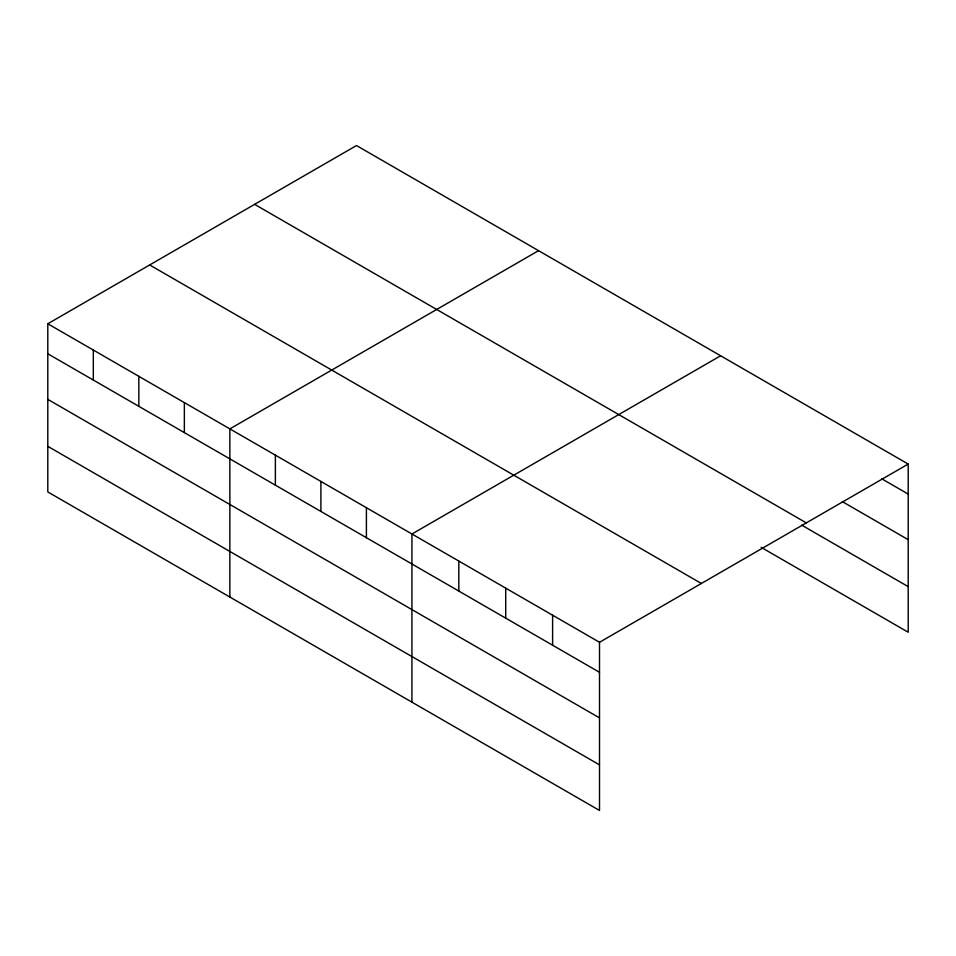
<?xml version="1.0" encoding="UTF-8"?>
<svg xmlns="http://www.w3.org/2000/svg" width="956" height="956" viewBox="0 0 956 956"><rect width="100%" height="100%" fill="white"/><g stroke="black" fill="none" stroke-linecap="round" stroke-linejoin="round"><path stroke-width="1.43" d="M599.508 717.884L599.508 642.289L47.8 323.773L47.8 491.934L599.508 810.449L599.508 717.884L47.8 399.369M761.179 547.346L908.2 632.227L908.2 464.066L356.492 145.551L47.8 323.773M538.563 250.663L229.858 428.885L229.858 597.046M720.621 355.775L411.928 533.998L411.928 702.158M599.508 642.289L908.2 464.066M881.587 478.705L908.2 494.073M842.296 501.613L908.2 539.662M254.631 204.357L806.326 522.884M801.737 525.167L908.2 586.637M149.674 264.955L701.369 583.483M47.8 353.768L599.508 672.295M47.8 446.333L599.508 764.86M552.604 615.222L552.604 645.216M505.712 588.143L505.712 618.15M458.82 561.076L458.82 591.071M366.411 507.72L366.411 537.714M320.893 481.442L320.893 511.436M275.376 455.164L275.376 485.158M184.353 402.607L184.353 432.602M138.835 376.329L138.835 406.324M93.318 350.051L93.318 380.046"/></g></svg>
